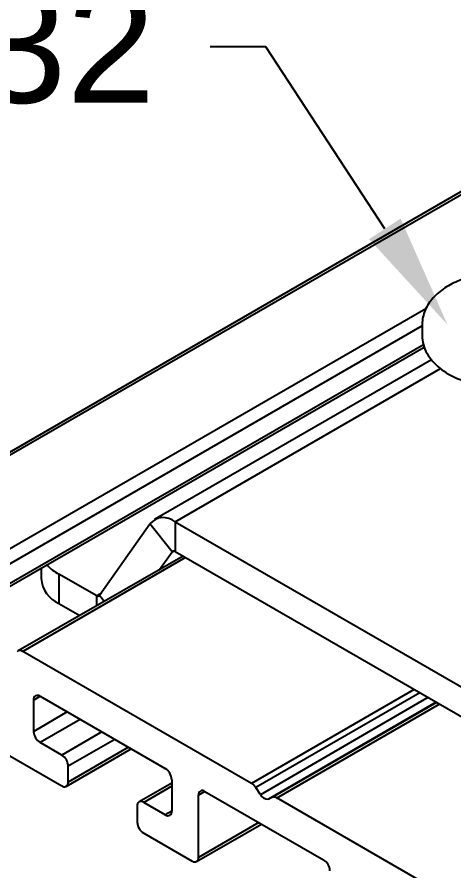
# Model space of a CAD drawing. Extents: x -0.54 to 6.36, y -7.35 to 0.
# Drawn here: x 1.038 to 1.754, y -4.712 to -3.312 of the extents above; entities that cross this region are included whole.
import ezdxf
from ezdxf import colors
from ezdxf.entities.mleader import LeaderData, LeaderLine
from ezdxf.math import Vec2, Vec3

# ---------------------------------------------------------------- set-up
doc = ezdxf.new("R2010")
doc.units = 0
doc.header["$LTSCALE"] = 0.5
doc.header["$MEASUREMENT"] = 0
for name, color, linetype in [('FAB DWG', 221, 'CONTINUOUS'), ('Hardware', 242, 'CONTINUOUS'), ('Housing', 150, 'CONTINUOUS'), ('Mounting', 4, 'CONTINUOUS')]:
    doc.layers.add(name, color=color, linetype=linetype)
doc.styles.add('LSAD_Standard', font='arial.ttf')

msp = doc.modelspace()

# ---------------------------------------------------------------- linework, layer by layer
at = {"layer": 'Hardware', "lineweight": 9, "transparency": 16777216, "extrusion": (1.10672e-15, 0.816497, 0.57735)}
msp.add_line((1.7022, -3.8154), (1.7022, -3.8339), dxfattribs=at)
at = {"layer": 'Hardware', "transparency": 16777216, "extrusion": (4.71769e-15, 0.816497, 0.57735)}
msp.add_line((1.7022, -3.8154), (1.7022, -3.8339), dxfattribs=at)
at = {"layer": 'Hardware', "lineweight": 9, "transparency": 16777216}
for points, knots in [([(1.7913, -3.735), (1.7816, -3.7372), (1.7723, -3.74), (1.7549, -3.747), (1.7468, -3.7511), (1.7322, -3.7607), (1.7256, -3.7662), (1.7146, -3.7783), (1.7101, -3.7851), (1.7039, -3.7997), (1.7022, -3.8075), (1.7022, -3.8154)], [2.722679, 2.722679, 2.722679, 2.722679, 2.963541, 2.963541, 3.204404, 3.204404, 3.445266, 3.445266, 3.686128, 3.686128, 3.926991, 3.926991, 3.926991, 3.926991]), ([(1.7022, -3.8339), (1.7022, -3.839), (1.7029, -3.8441), (1.7056, -3.8541), (1.7077, -3.8589), (1.7128, -3.8679), (1.7159, -3.8722), (1.7229, -3.8802), (1.7269, -3.884), (1.7356, -3.8909), (1.7403, -3.8941), (1.7454, -3.897)], [3.9269908, 3.9269908, 3.9269908, 3.9269908, 4.0840704, 4.0840704, 4.2411501, 4.2411501, 4.3982297, 4.3982297, 4.5553093, 4.5553093, 4.712389, 4.712389, 4.712389, 4.712389]), ([(1.7454, -3.897), (1.7563, -3.9033), (1.7688, -3.9083), (1.7954, -3.9156), (1.8096, -3.9179), (1.8383, -3.9196), (1.8528, -3.9191), (1.8809, -3.9152), (1.8945, -3.9119), (1.9196, -3.9026), (1.931, -3.8966), (1.9504, -3.8821), (1.9584, -3.8736), (1.9688, -3.8554), (1.9717, -3.846), (1.9722, -3.8356), (1.9722, -3.8347), (1.9722, -3.8339)], [4.712389, 4.712389, 4.712389, 4.712389, 5.053801, 5.053801, 5.394191, 5.394191, 5.731891, 5.731891, 6.070286, 6.070286, 6.411985, 6.411985, 6.748759, 6.748759, 7.042339, 7.042339, 7.068583, 7.068583, 7.068583, 7.068583])]:
    msp.add_open_spline(points, degree=3, knots=knots, dxfattribs=at)
at = {"layer": 'Hardware', "transparency": 16777216}
for points, knots in [([(1.7913, -3.735), (1.7816, -3.7372), (1.7723, -3.74), (1.7549, -3.747), (1.7468, -3.7511), (1.7322, -3.7607), (1.7256, -3.7662), (1.7146, -3.7783), (1.7101, -3.7851), (1.7039, -3.7997), (1.7022, -3.8075), (1.7022, -3.8154)], [2.722679, 2.722679, 2.722679, 2.722679, 2.963541, 2.963541, 3.204404, 3.204404, 3.445266, 3.445266, 3.686128, 3.686128, 3.926991, 3.926991, 3.926991, 3.926991]), ([(1.7022, -3.8339), (1.7022, -3.839), (1.7029, -3.8441), (1.7056, -3.8541), (1.7077, -3.8589), (1.7128, -3.8679), (1.7159, -3.8722), (1.7229, -3.8802), (1.7269, -3.884), (1.7356, -3.8909), (1.7403, -3.8941), (1.7454, -3.897)], [3.9269908, 3.9269908, 3.9269908, 3.9269908, 4.0840704, 4.0840704, 4.2411501, 4.2411501, 4.3982297, 4.3982297, 4.5553093, 4.5553093, 4.712389, 4.712389, 4.712389, 4.712389]), ([(1.7454, -3.897), (1.7563, -3.9033), (1.7688, -3.9083), (1.7954, -3.9156), (1.8096, -3.9179), (1.8383, -3.9196), (1.8528, -3.9191), (1.8809, -3.9152), (1.8945, -3.9119), (1.9196, -3.9026), (1.931, -3.8966), (1.9504, -3.8821), (1.9584, -3.8736), (1.9688, -3.8554), (1.9717, -3.846), (1.9722, -3.8356), (1.9722, -3.8347), (1.9722, -3.8339)], [4.712389, 4.712389, 4.712389, 4.712389, 5.053801, 5.053801, 5.394191, 5.394191, 5.731891, 5.731891, 6.070286, 6.070286, 6.411985, 6.411985, 6.748759, 6.748759, 7.042339, 7.042339, 7.068583, 7.068583, 7.068583, 7.068583])]:
    msp.add_open_spline(points, degree=3, knots=knots, dxfattribs=at)
at = {"layer": 'Housing', "linetype": 'Continuous', "transparency": 16777216}
for p, q in [((2.2301, -3.3299), (0.7511, -4.1841)), ((2.2347, -3.3325), (0.7585, -4.1847)), ((1.7081, -3.79), (0.8915, -4.2615)), ((1.7022, -3.8179), (0.9021, -4.2799)), ((1.7043, -3.8493), (0.9021, -4.3125)), ((1.7057, -3.8535), (0.8989, -4.3192)), ((1.3104, -4.1954), (1.0401, -4.351)), ((1.3143, -4.1976), (1.0476, -4.3516)), ((1.6893, -4.4141), (1.4226, -4.5681)), ((1.6986, -4.4195), (1.4294, -4.5747)), ((1.7116, -4.427), (1.4371, -4.5868)), ((1.7253, -4.4349), (1.4501, -4.5937)), ((1.7264, -4.4355), (1.4572, -4.5909)), ((1.7307, -4.438), (1.4629, -4.5927))]:
    msp.add_line(p, q, dxfattribs=at)
at = {"layer": 'Housing', "transparency": 16777216}
for p, q in [((1.4226, -4.5681), (1.0476, -4.3516)), ((1.0762, -4.4253), (1.0656, -4.4314)), ((1.0656, -4.4828), (1.0656, -4.4314)), ((1.0762, -4.4253), (1.2812, -4.5436)), ((1.1207, -4.451), (1.0656, -4.4828)), ((1.1419, -4.4632), (1.0762, -4.5012)), ((0.9599, -4.4847), (1.1115, -4.5722)), ((1.1773, -4.4836), (1.1115, -4.5216)), ((1.1115, -4.5216), (1.0762, -4.5012)), ((1.1985, -4.4959), (1.1221, -4.54)), ((1.119, -4.573), (1.2255, -4.5115)), ((1.2211, -4.5089), (1.1221, -4.5661)), ((1.1221, -4.5661), (1.1221, -4.54)), ((1.2918, -4.562), (1.2918, -4.6134)), ((1.2918, -4.5676), (1.2384, -4.5984)), ((1.2918, -4.5726), (1.2459, -4.5992)), ((1.4365, -4.5858), (1.4294, -4.5749)), ((1.3463, -4.5812), (1.3357, -4.5873)), ((1.3357, -4.6894), (1.3357, -4.5873)), ((1.3463, -4.5812), (1.5403, -4.6932)), ((1.4572, -4.5909), (1.4501, -4.5937)), ((1.2353, -4.6053), (1.2353, -4.6314)), ((1.2812, -4.6196), (1.2459, -4.5992)), ((1.839, -4.8085), (1.464, -4.592)), ((1.2918, -4.6134), (1.2812, -4.6196)), ((1.4347, -4.6322), (1.3357, -4.6894)), ((1.3326, -4.6962), (1.4391, -4.6348)), ((1.2459, -4.6498), (1.3251, -4.6955))]:
    msp.add_line(p, q, dxfattribs=at)
for centre, radius, start, end in [((1.0434, -4.3567), 0.0066, 50.7538, 139.4651), ((1.072, -4.4303), 0.00655, 50.7949, 189.2159), ((1.0886, -4.4818), 0.0231, 182.6045, 237.3957), ((1.0991, -4.541), 0.0231, 2.6054, 57.3946), ((1.2688, -4.5631), 0.0231, 2.6045, 57.3955), ((1.1157, -4.5672), 0.00655, 230.7967, 9.214), ((1.4115, -4.586), 0.021, 31.8162, 58.3216), ((1.3421, -4.5863), 0.00655, 50.7966, 189.2161), ((1.4487, -4.5804), 0.0134, 203.9932, 276.0122), ((1.4595, -4.5986), 0.00802, 55.5987, 106.5586), ((1.2417, -4.6042), 0.00655, 50.798, 189.2127), ((1.2854, -4.6145), 0.00655, 230.7945, 9.2158), ((1.2583, -4.6304), 0.0231, 182.6062, 237.3938), ((1.3292, -4.6904), 0.00655, 230.798, 9.2127), ((1.5279, -4.7126), 0.0231, 2.606, 57.394)]:
    msp.add_arc(centre, radius, start, end, dxfattribs=at)
at = {"layer": 'Mounting', "linetype": 'Continuous', "lineweight": 25, "transparency": 16777216}
for p, q in [((1.7173, -3.8737), (1.2635, -4.1357)), ((1.2974, -4.139), (1.7321, -3.8881)), ((1.1737, -4.2597), (1.2559, -4.1428)), ((1.2925, -4.1883), (1.2559, -4.1428)), ((1.2974, -4.139), (2.0235, -4.5582)), ((1.2974, -4.139), (1.2974, -4.1879)), ((1.2719, -4.2176), (1.2925, -4.1883)), ((1.2925, -4.1883), (1.2946, -4.1871)), ((1.2974, -4.1879), (2.0235, -4.607)), ((1.0776, -4.2163), (1.0776, -4.2324)), ((1.1069, -4.2244), (1.1688, -4.2601)), ((1.1069, -4.2244), (1.1069, -4.2732)), ((1.1688, -4.2601), (1.1765, -4.2557)), ((1.1688, -4.2771), (1.1688, -4.2601)), ((1.1737, -4.2597), (1.1817, -4.2697)), ((1.1069, -4.2732), (1.1413, -4.293))]:
    msp.add_line(p, q, dxfattribs=at)
for centre, radius, start, end in [((1.2785, -4.1621), 0.0298, 50.7518, 139.4672), ((1.2952, -4.1906), 0.00352, 50.7518, 139.4672), ((1.1228, -4.1836), 0.0438, 217.4856, 248.6874), ((1.1264, -4.2283), 0.0489, 184.7823, 246.5379), ((1.171, -4.2574), 0.00352, 230.7518, 319.4672)]:
    msp.add_arc(centre, radius, start, end, dxfattribs=at)

# ---------------------------------------------------------------- leaders
at = {"layer": 'FAB DWG', "ltscale": 0.5, "transparency": 16777216}
ml = msp.add_multileader_mtext('Standard', dxfattribs=at)
ml.set_content('\\A1;HW00632 ', color=256, style='LSAD_Standard')
ml.set_leader_properties()
ml.build(insert=Vec2(0, 0))
ml.multileader.update_dxf_attribs({"text_left_attachment_type": 2, "text_right_attachment_type": 2, "dogleg_length": 0.36, "arrow_head_size": 0.1875})
ctx = ml.context
ctx.base_point, ctx.char_height, ctx.arrow_head_size, ctx.landing_gap_size, ctx.plane_origin = Vec3(0.045, -3.3606), 0.1875, 0.1875, 0.09, Vec3(-0.6099, 13.3972)
ctx.left_attachment, ctx.right_attachment, ctx.text_align_type = 2, 2, 2
notes = []
notes.append((ctx, [(0, (1, 1, 0), (1.4461, -3.3606), (-1, 0), 0.0912, [(0, [(1.7436, -3.8159)], 0, [])])]))
ctx.mtext.insert, ctx.mtext.width, ctx.mtext.defined_height, ctx.mtext.alignment, ctx.mtext.flow_direction = Vec3(1.265, -3.2648), 1.804383, 0.6491, 3, 5
for ctx, leaders in notes:
    for number, flags, end, landing, length, lines in leaders:
        leader = LeaderData()
        leader.index, (leader.has_last_leader_line, leader.has_dogleg_vector, leader.attachment_direction) = number, flags
        leader.last_leader_point, leader.dogleg_vector, leader.dogleg_length = Vec3(end), Vec3(landing), length
        for number, points, colour, breaks in lines:
            line = LeaderLine()
            line.index, line.vertices, line.color, line.breaks = number, Vec3.list(points), colors.encode_raw_color(colour), breaks
            leader.lines.append(line)
        ctx.leaders.append(leader)

doc.saveas('drawing.dxf')
